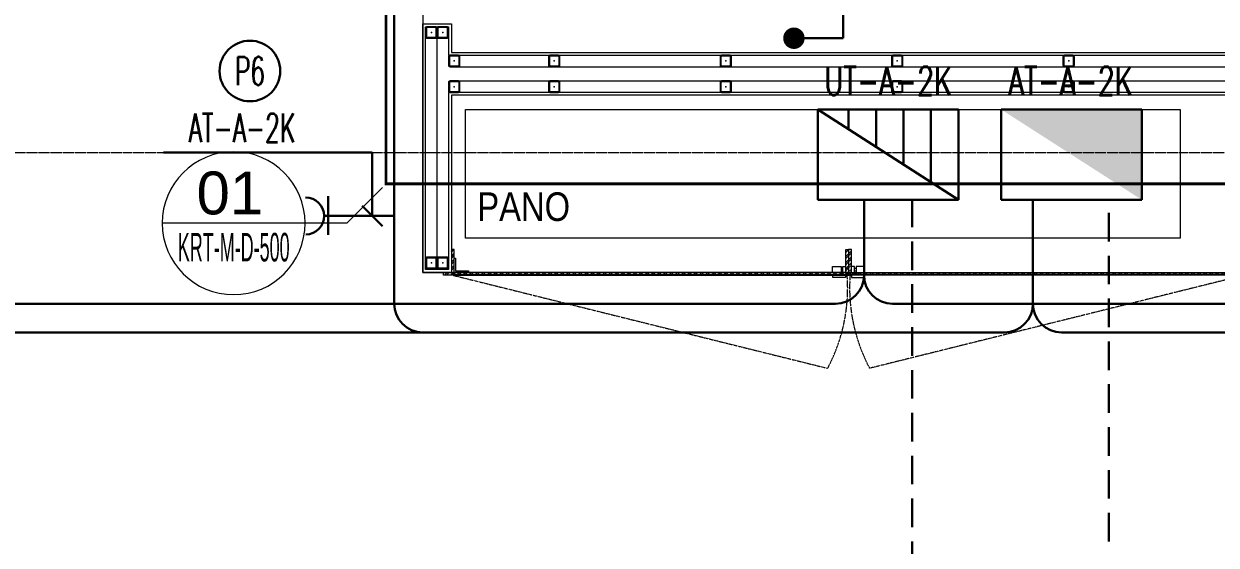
# Model space of a CAD drawing. Extents: x -1439 to 23780, y -1362 to 4476.
# Drawn here: x 14042.9 to 14460.1, y 2267.5 to 2450 of the extents above; entities that cross this region are included whole.
import ezdxf
from ezdxf.enums import TextEntityAlignment as Align

# ---------------------------------------------------------------- set-up
doc = ezdxf.new("R2010")
doc.units = 0
doc.header["$MEASUREMENT"] = 0
for name, pattern in [('Audi$0$DASHDOT2', [0.5, 0.25, -0.125, 0, -0.125]), ('Audi$0$DOT2', [0.125, 0, -0.125]), ('Audi$0$HIDDEN', [0.375, 0.25, -0.125]), ('Audi$0$HIDDEN2', [4.7625, 3.175, -1.5875]), ('HIDDEN', [0.375, 0.25, -0.125])]:
    doc.linetypes.add(name, pattern=pattern)
doc.layers.get('0').update_dxf_attribs({"color": 9, "lineweight": 9})
for name, color, linetype, lineweight in [('Audi$0$06C', 8, 'Continuous', 9), ('Audi$0$06D', 8, 'Continuous', 9), ('Audi$0$09', 8, 'Continuous', 9), ('Audi$0$10', 8, 'Continuous', 9), ('Audi$0$11', 8, 'Continuous', 9), ('Audi$0$20', 8, 'Audi$0$DOT2', 9), ('Audi$0$21', 8, 'Continuous', 9), ('Audi$0$24', 8, 'Audi$0$DASHDOT2', 9), ('Audi$0$31', 8, 'Continuous', 9), ('Audi$0$35', 8, 'Continuous', 9), ('E-AYDINLATMA VE PRİZ PANOSU', 7, 'Continuous', 30), ('E-DATA BAGLATI UCU', 7, 'Continuous', 30), ('E-KABLO', 7, 'Continuous', 30), ('E-LINYE', 7, 'Continuous', 30), ('E-PRİZ', 7, 'Continuous', 30), ('E-UPS PANOSU', 7, 'Continuous', 30), ('E-YAZI', 7, 'Continuous', 30)]:
    doc.layers.add(name, color=color, linetype=linetype, lineweight=lineweight)
doc.styles.add('Audi$0$Arial', font='arial.ttf', dxfattribs={"height": 2.5})
doc.styles.add('Audi$0$MuuM_TEXT-STANDART', font='ARIALN.TTF')
doc.styles.add('E-YAZI', font='txttw.shx')
pattern_1 = [(45, (-666.5039, -21785.9513), (-1.06066017, 1.06066017), []), (45, (-665.7968, -21785.9513), (-1.06066017, 1.06066017), [])]
pattern_2 = [(45, (-583.5039, -21785.9513), (-1.06066017, 1.06066017), []), (45, (-582.7968, -21785.9513), (-1.06066017, 1.06066017), [])]

# ---------------------------------------------------------------- blocks, each defined once
blk = doc.blocks.new('Audi$0$0_detailbox1')
blk.add_lwpolyline([(10.411, -2.5), (7.911, 0), (-5, 0)])
blk.add_circle((0, 0), 5)
at = {"style": 'Audi$0$Arial'}
blk.add_attdef('DETAYADI', text='', height=3, dxfattribs=at).set_placement((0, 0), align=Align.BOTTOM_CENTER)
blk.add_attdef('PAFTAADI', text='', height=2, dxfattribs=at).set_placement((0, -0.5), align=Align.TOP_CENTER)
blk = doc.blocks.new('Audi$0$P-AKS_AUDI')
at = {"layer": 'Audi$0$24'}
blk.add_lwpolyline([(-3840, -380), (360, -380)], dxfattribs=at)
blk = doc.blocks.new('Audi$0$Prf-40x40')
for points in [[(1.5, -2), (-1.5, -2, -0.414214), (-2, -1.5), (-2, 1.5, -0.414214), (-1.5, 2), (1.5, 2, -0.414214), (2, 1.5), (2, -1.5, -0.414214)], [(1.5, -1.7), (-1.5, -1.7, -0.414214), (-1.7, -1.5), (-1.7, 1.5, -0.414214), (-1.5, 1.7), (1.5, 1.7, -0.414214), (1.7, 1.5), (1.7, -1.5, -0.414214)]]:
    blk.add_lwpolyline(points, format="xyb", close=True)
at = {"color": 252}
blk.add_point((0, 0), dxfattribs=at)
blk = doc.blocks.new('Audi$0$p-uk-01')
at = {"layer": 'Audi$0$09'}
h = blk.add_hatch(dxfattribs=at)
h.set_pattern_fill('ANSI32', color=256, scale=4, style=0)
h.set_pattern_definition(pattern_1)
h.paths.add_polyline_path([(0, 8), (0, 0), (1, 0), (1, 8)])
h = blk.add_hatch(dxfattribs=at)
h.set_pattern_fill('ANSI32', color=256, scale=4, style=0)
h.set_pattern_definition(pattern_2)
h.paths.add_polyline_path([(139, 8), (139, 0), (138, 0), (138, 8)])
h = blk.add_hatch(dxfattribs=at)
h.set_pattern_fill('ANSI32', color=256, scale=4, style=0)
h.set_pattern_definition(pattern_2)
h.paths.add_polyline_path([(139, 8), (139, 0), (140, 0), (140, 8)])
h = blk.add_hatch(dxfattribs=at)
h.set_pattern_fill('ANSI32', color=256, scale=4, style=0)
h.set_pattern_definition(pattern_1)
h.paths.add_polyline_path([(278, 8), (278, 0), (277, 0), (277, 8)])
h = blk.add_hatch(dxfattribs=at)
h.set_pattern_fill('ANSI32', color=256, scale=4, style=0)
h.set_pattern_definition(pattern_1)
h.paths.add_polyline_path([(0.2, 0), (0.2, -1), (-2.8, -1), (-2.8, 0)])
h = blk.add_hatch(dxfattribs=at)
h.set_pattern_fill('ANSI32', color=256, scale=4, style=0)
h.set_pattern_definition(pattern_1)
h.paths.add_polyline_path([(0.5, 0), (0.5, -1), (138.5, -1), (138.5, 0)])
h = blk.add_hatch(dxfattribs=at)
h.set_pattern_fill('ANSI32', color=256, scale=4, style=0)
h.set_pattern_definition(pattern_2)
h.paths.add_polyline_path([(136.2, 0), (136.2, -1), (139.2, -1), (139.2, 0)])
h = blk.add_hatch(dxfattribs=at)
h.set_pattern_fill('ANSI32', color=256, scale=4, style=0)
h.set_pattern_definition(pattern_2)
h.paths.add_polyline_path([(141.8, 0), (141.8, -1), (138.8, -1), (138.8, 0)])
h = blk.add_hatch(dxfattribs=at)
h.set_pattern_fill('ANSI32', color=256, scale=4, style=0)
h.set_pattern_definition(pattern_1)
h.paths.add_polyline_path([(277.5, 0), (277.5, -1), (139.5, -1), (139.5, 0)])
h = blk.add_hatch(dxfattribs=at)
h.set_pattern_fill('ANSI32', color=256, scale=4, style=0)
h.set_pattern_definition(pattern_1)
h.paths.add_polyline_path([(277.8, 0), (277.8, -1), (280.8, -1), (280.8, 0)])
at = {"layer": 'Audi$0$06C'}
for points in [[(133.4, 0), (133.4, 2), (136.4, 2), (136.4, 0)], [(144.6, 0), (144.6, 2), (141.6, 2), (141.6, 0)], [(133.45, -1.8), (133.45, -1), (137.95, -1), (137.95, -1.8)], [(144.55, -1.8), (144.55, -1), (140.05, -1), (140.05, -1.8)]]:
    blk.add_lwpolyline(points, close=True, dxfattribs=at)
for points in [[(137, 1.5), (136.4, 1.5)], [(137, 0.5), (136.4, 0.5)], [(139, 0), (137, 0), (137, 2), (138, 2)], [(139, 0), (141, 0), (141, 2), (140, 2)], [(141, 1.5), (141.6, 1.5)], [(141, 0.5), (141.6, 0.5)]]:
    blk.add_lwpolyline(points, dxfattribs=at)
at = {"layer": 'Audi$0$06D'}
for points in [[(1, 5), (1.5, 5), (1.5, 0.5), (6, 0.5), (6, 0), (1, 0)], [(277, 5), (276.5, 5), (276.5, 0.5), (272, 0.5), (272, 0), (277, 0)]]:
    blk.add_lwpolyline(points, close=True, dxfattribs=at)
at = {"layer": 'Audi$0$10'}
for points in [[(0, 8), (0, 0), (1, 0), (1, 8)], [(139, 8), (139, 0), (138, 0), (138, 8)], [(139, 8), (139, 0), (140, 0), (140, 8)], [(278, 8), (278, 0), (277, 0), (277, 8)]]:
    blk.add_lwpolyline(points, close=True, dxfattribs=at)
for points in [[(0.2, 0), (0.2, -1), (-2.8, -1), (-2.8, 0), (0.2, 0)], [(0.5, 0), (0.5, -1), (138.5, -1), (138.5, 0), (0.5, 0)], [(0.5, 0), (0.7, 0), (0.7, -0.8), (138.3, -0.8), (138.3, 0), (138.5, 0)], [(136.2, 0), (136.2, -1), (139.2, -1), (139.2, 0), (136.2, 0)], [(141.8, 0), (141.8, -1), (138.8, -1), (138.8, 0), (141.8, 0)], [(277.5, 0), (277.5, -1), (139.5, -1), (139.5, 0), (277.5, 0)], [(277.5, 0), (277.3, 0), (277.3, -0.8), (139.7, -0.8), (139.7, 0), (139.5, 0)], [(277.8, 0), (277.8, -1), (280.8, -1), (280.8, 0), (277.8, 0)]]:
    blk.add_lwpolyline(points, dxfattribs=at)
at = {"layer": 'Audi$0$20'}
for points in [[(0.5, -1), (131.67, -33.58, 0.141441), (138.5, -1)], [(277.5, -1), (146.33, -33.58, -0.141441), (139.5, -1)]]:
    blk.add_lwpolyline(points, format="xyb", dxfattribs=at)
blk = doc.blocks.new('Audi$0$p-2. kat planı')
at = {"layer": 'Audi$0$06D'}
for points in [[(14187.5, 2367.82), (14187.5, 2445.5)], [(14195, 2435), (14467, 2435)], [(14195, 2430), (14467, 2430)]]:
    blk.add_lwpolyline(points, dxfattribs=at)
at = {"layer": 'Audi$0$11'}
blk.add_lwpolyline([(14182.5, 2363), (14182.5, 2450), (14192.5, 2450), (14192.5, 2440), (14470.5, 2440), (14470.5, 2425), (14192.5, 2425), (14192.5, 2363), (14182.5, 2363)], dxfattribs=at)
blk.add_lwpolyline([(14183.5, 2364), (14183.5, 2449), (14191.5, 2449), (14191.5, 2439), (14470.5, 2439), (14470.5, 2426), (14191.5, 2426), (14191.5, 2364)], close=True, dxfattribs=at)
at = {"layer": 'Audi$0$31'}
blk.add_lwpolyline([(14447.5, 2375), (14197.5, 2375), (14197.5, 2420), (14447.5, 2420), (14447.5, 2375)], dxfattribs=at)
blk.add_blockref('Audi$0$p-uk-01', (14192.5, 2363))
at = {"layer": 'Audi$0$10', "xscale": -1}
for p, rotation in [((14185.5, 2447), 270), ((14189.5, 2447), 270), ((14193.5, 2437), 180), ((14228.5, 2437), 180), ((14288.5, 2437), 180), ((14348.5, 2437), 180), ((14408.5, 2437), 180), ((14193.5, 2428), 180), ((14228.5, 2428), 180), ((14288.5, 2428), 180), ((14348.5, 2428), 180), ((14408.5, 2428), 180), ((14185.5, 2366.32), 270), ((14189.5, 2366.32), 270)]:
    blk.add_blockref('Audi$0$Prf-40x40', p, dxfattribs=dict(at, rotation=rotation))
at = {"layer": 'Audi$0$24'}
blk.add_blockref('Audi$0$P-AKS_AUDI', (16612.5, 2785), dxfattribs=at)
at = {"layer": 'Audi$0$21', "style": 'Audi$0$MuuM_TEXT-STANDART'}
blk.add_text('PANO', height=10, dxfattribs=at).set_placement((14201.58, 2381))
blk = doc.blocks.new('100_PRİZ')
at = {"layer": 'E-PRİZ', "color": 4}
for p, q in [((0, 2.4), (0, 0)), ((-1.223, 2.136), (1.279, 2.136))]:
    blk.add_line(p, q, dxfattribs=at)
blk.add_arc((0, 3.6), 1.2, 180.75513, 0.75513, dxfattribs=at)
blk = doc.blocks.new('100_UPS PANOSU')
at = {"layer": 'E-UPS PANOSU', "color": 4}
for p, q in [((-38.4, 49.35), (38.4, 49.35)), ((-38.4, 0), (-38.4, 49.35)), ((38.4, 0), (-38.4, 49.35)), ((38.4, 49.35), (38.4, 0)), ((-23.4, 0), (-23.4, 39.71)), ((-8.4, 0), (-8.4, 30.07)), ((6.6, 0), (6.6, 20.43)), ((21.6, 0), (21.6, 10.79)), ((38.4, 0), (-38.4, 0))]:
    blk.add_line(p, q, dxfattribs=at)
blk = doc.blocks.new('100_AYDINLATMA VE PRİZ PANOSU')
at = {"layer": 'E-AYDINLATMA VE PRİZ PANOSU', "color": 4}
for p, q in [((-3.072, 3.948), (3.072, 3.948)), ((-3.072, 0), (-3.072, 3.948)), ((3.072, 3.948), (3.072, 0)), ((3.072, 0), (-3.072, 0))]:
    blk.add_line(p, q, dxfattribs=at)
blk.add_solid([(3.072, 0), (-3.072, 0), (-3.072, 3.948)], dxfattribs=at)

msp = doc.modelspace()

# ---------------------------------------------------------------- linework, layer by layer
at = {"layer": 'Audi$0$20', "linetype": 'Audi$0$HIDDEN'}
msp.add_lwpolyline([(13074.5, 1250.48, -0.146575), (16650.5, 2301.36, -0.146575)], format="xyb", dxfattribs=at)
at = {"layer": 'Audi$0$21', "linetype": 'Audi$0$HIDDEN2', "ltscale": 0.1, "const_width": 1}
msp.add_lwpolyline([(14169.64, 2880.95), (14512.5, 2880.95), (14512.5, 2393.96), (14169.64, 2393.96)], close=True, dxfattribs=at)
at = {"layer": 'Audi$0$35'}
msp.add_lwpolyline([(16650.5, 2363), (16650.5, 2272.98, 0.147272), (13074.5, 1216.59), (13074.5, 1835), (13854.5, 1835), (13854.5, 2483.5), (13840.44, 2489.8), (13837.5, 2489.8), (13837.5, 2570.2), (13840.5, 2570.2), (13854.5, 2576.5), (13854.5, 2580), (13854.5, 2657), (13835.5, 2657), (13835.5, 2763), (13854.5, 2763), (13854.5, 2803), (14182.5, 2803), (14182.5, 2363)], format="xyb", close=True, dxfattribs=at)
msp.add_lwpolyline([(14192.5, 2610), (14192.5, 2540), (14182.5, 2540), (14182.5, 2450), (14192.5, 2450), (14192.5, 2440), (14470.5, 2440), (14470.5, 2605), (14347.5, 2605), (14347.5, 2555), (14337.5, 2555), (14337.5, 2610)], close=True, dxfattribs=at)
at = {"layer": 'E-DATA BAGLATI UCU', "color": 4, "const_width": 3.75}
msp.add_lwpolyline([(14314.23, 2444.97, -1), (14310.48, 2444.97, -1)], format="xyb", close=True, dxfattribs=at)
at = {"layer": 'E-KABLO', "color": 6, "ltscale": 40}
for p, q in [((14329.64, 2600), (14329.64, 2444.97)), ((14172.5, 2590), (14172.5, 2352)), ((14312.36, 2444.97), (14329.64, 2444.97)), ((14395.99, 2388.41), (14395.99, 2352)), ((14160.97, 2382.74), (14172.5, 2382.74)), ((14182.5, 2342), (13874.5, 2342)), ((14182.5, 2342), (14385.99, 2342)), ((14405.99, 2342), (14554.5, 2342))]:
    msp.add_line(p, q, dxfattribs=at)
at = {"layer": 'E-KABLO', "color": 4, "ltscale": 40}
for p, q in [((14336.89, 2388.41), (14336.89, 2362)), ((14326.89, 2352), (13864.5, 2352)), ((14346.89, 2352), (15850.5, 2352))]:
    msp.add_line(p, q, dxfattribs=at)
at = {"layer": 'E-KABLO', "color": 4, "linetype": 'HIDDEN', "ltscale": 40}
msp.add_line((14353.78, 2183.82), (14353.78, 2388.41), dxfattribs=at)
at = {"layer": 'E-KABLO', "color": 6, "linetype": 'HIDDEN', "ltscale": 40}
msp.add_line((14422.5, 2193.82), (14422.5, 2388.41), dxfattribs=at)
at = {"layer": 'E-KABLO', "color": 7, "linetype": 'Continuous'}
msp.add_circle((14122.03, 2433.49), 10.61, dxfattribs=at)
at = {"layer": 'E-KABLO', "color": 4, "ltscale": 40}
for centre, start, end in [((14326.89, 2362), 270, 0), ((14346.89, 2362), 180, 270)]:
    msp.add_arc(centre, 10, start, end, dxfattribs=at)
at = {"layer": 'E-KABLO', "color": 6, "ltscale": 40}
for centre, start, end in [((14182.5, 2352), 180, 270), ((14385.99, 2352), 270, 0), ((14405.99, 2352), 180, 270)]:
    msp.add_arc(centre, 10, start, end, dxfattribs=at)
at = {"layer": 'E-LINYE', "color": 7, "linetype": 'Continuous'}
for p, q in [((14164.81, 2405), (14091.75, 2405)), ((14164.81, 2382.74), (14164.81, 2405)), ((14161.26, 2386.26), (14168.37, 2379.23))]:
    msp.add_line(p, q, dxfattribs=at)

# ---------------------------------------------------------------- block references
msp.add_blockref('Audi$0$p-2. kat planı', (0, 0))
at = {"layer": 'Audi$0$21'}
ref = msp.add_blockref('Audi$0$0_detailbox1', (14116.33, 2380.21), dxfattribs=dict(at, xscale=-5, yscale=5, zscale=5, rotation=180))
ref.add_attrib('DETAYADI', '01', dxfattribs={"layer": '0', "height": 15, "style": 'Audi$0$Arial'}).set_placement((14115, 2378.8), align=Align.BOTTOM_CENTER)
ref.add_attrib('PAFTAADI', 'KRT-M-D-500', dxfattribs={"layer": '0', "height": 10, "style": 'Audi$0$Arial', "width": 0.45}).set_placement((14116.35, 2376.82), align=Align.TOP_CENTER)
at = {"layer": 'E-AYDINLATMA VE PRİZ PANOSU', "xscale": 8, "yscale": 8, "zscale": 8, "rotation": 180}
msp.add_blockref('100_AYDINLATMA VE PRİZ PANOSU', (14409.48, 2420), dxfattribs=at)
at = {"layer": 'E-PRİZ', "xscale": 5.399999999999998, "yscale": 5.399999999999998, "zscale": 5.399999999999998, "rotation": 90}
msp.add_blockref('100_PRİZ', (14160.97, 2382.74), dxfattribs=at)
at = {"layer": 'E-UPS PANOSU', "xscale": 0.6400002083427264, "yscale": 0.6400002083427264, "zscale": 0.6400002083427264, "rotation": 180}
msp.add_blockref('100_UPS PANOSU', (14345.33, 2420), dxfattribs=at)

# ---------------------------------------------------------------- texts
at = {"layer": 'E-AYDINLATMA VE PRİZ PANOSU', "color": 4, "style": 'E-YAZI', "width": 0.7}
msp.add_text('AT-A-2K', height=10, dxfattribs=at).set_placement((14387.44, 2425))
at = {"layer": 'E-KABLO', "color": 3, "linetype": 'Continuous', "style": 'E-YAZI', "width": 0.6}
msp.add_text('P6', height=10, dxfattribs=at).set_placement((14122.03, 2433.49), align=Align.MIDDLE_CENTER)
at = {"layer": 'E-UPS PANOSU', "color": 4, "style": 'E-YAZI', "width": 0.7}
msp.add_text('UT-A-2K', height=10, dxfattribs=at).set_placement((14323.02, 2425))
at = {"layer": 'E-YAZI', "color": 3, "style": 'E-YAZI', "width": 0.6}
msp.add_text('AT-A-2K', height=10, dxfattribs=at).set_placement((14100.59, 2408.63))

doc.saveas('drawing.dxf')
